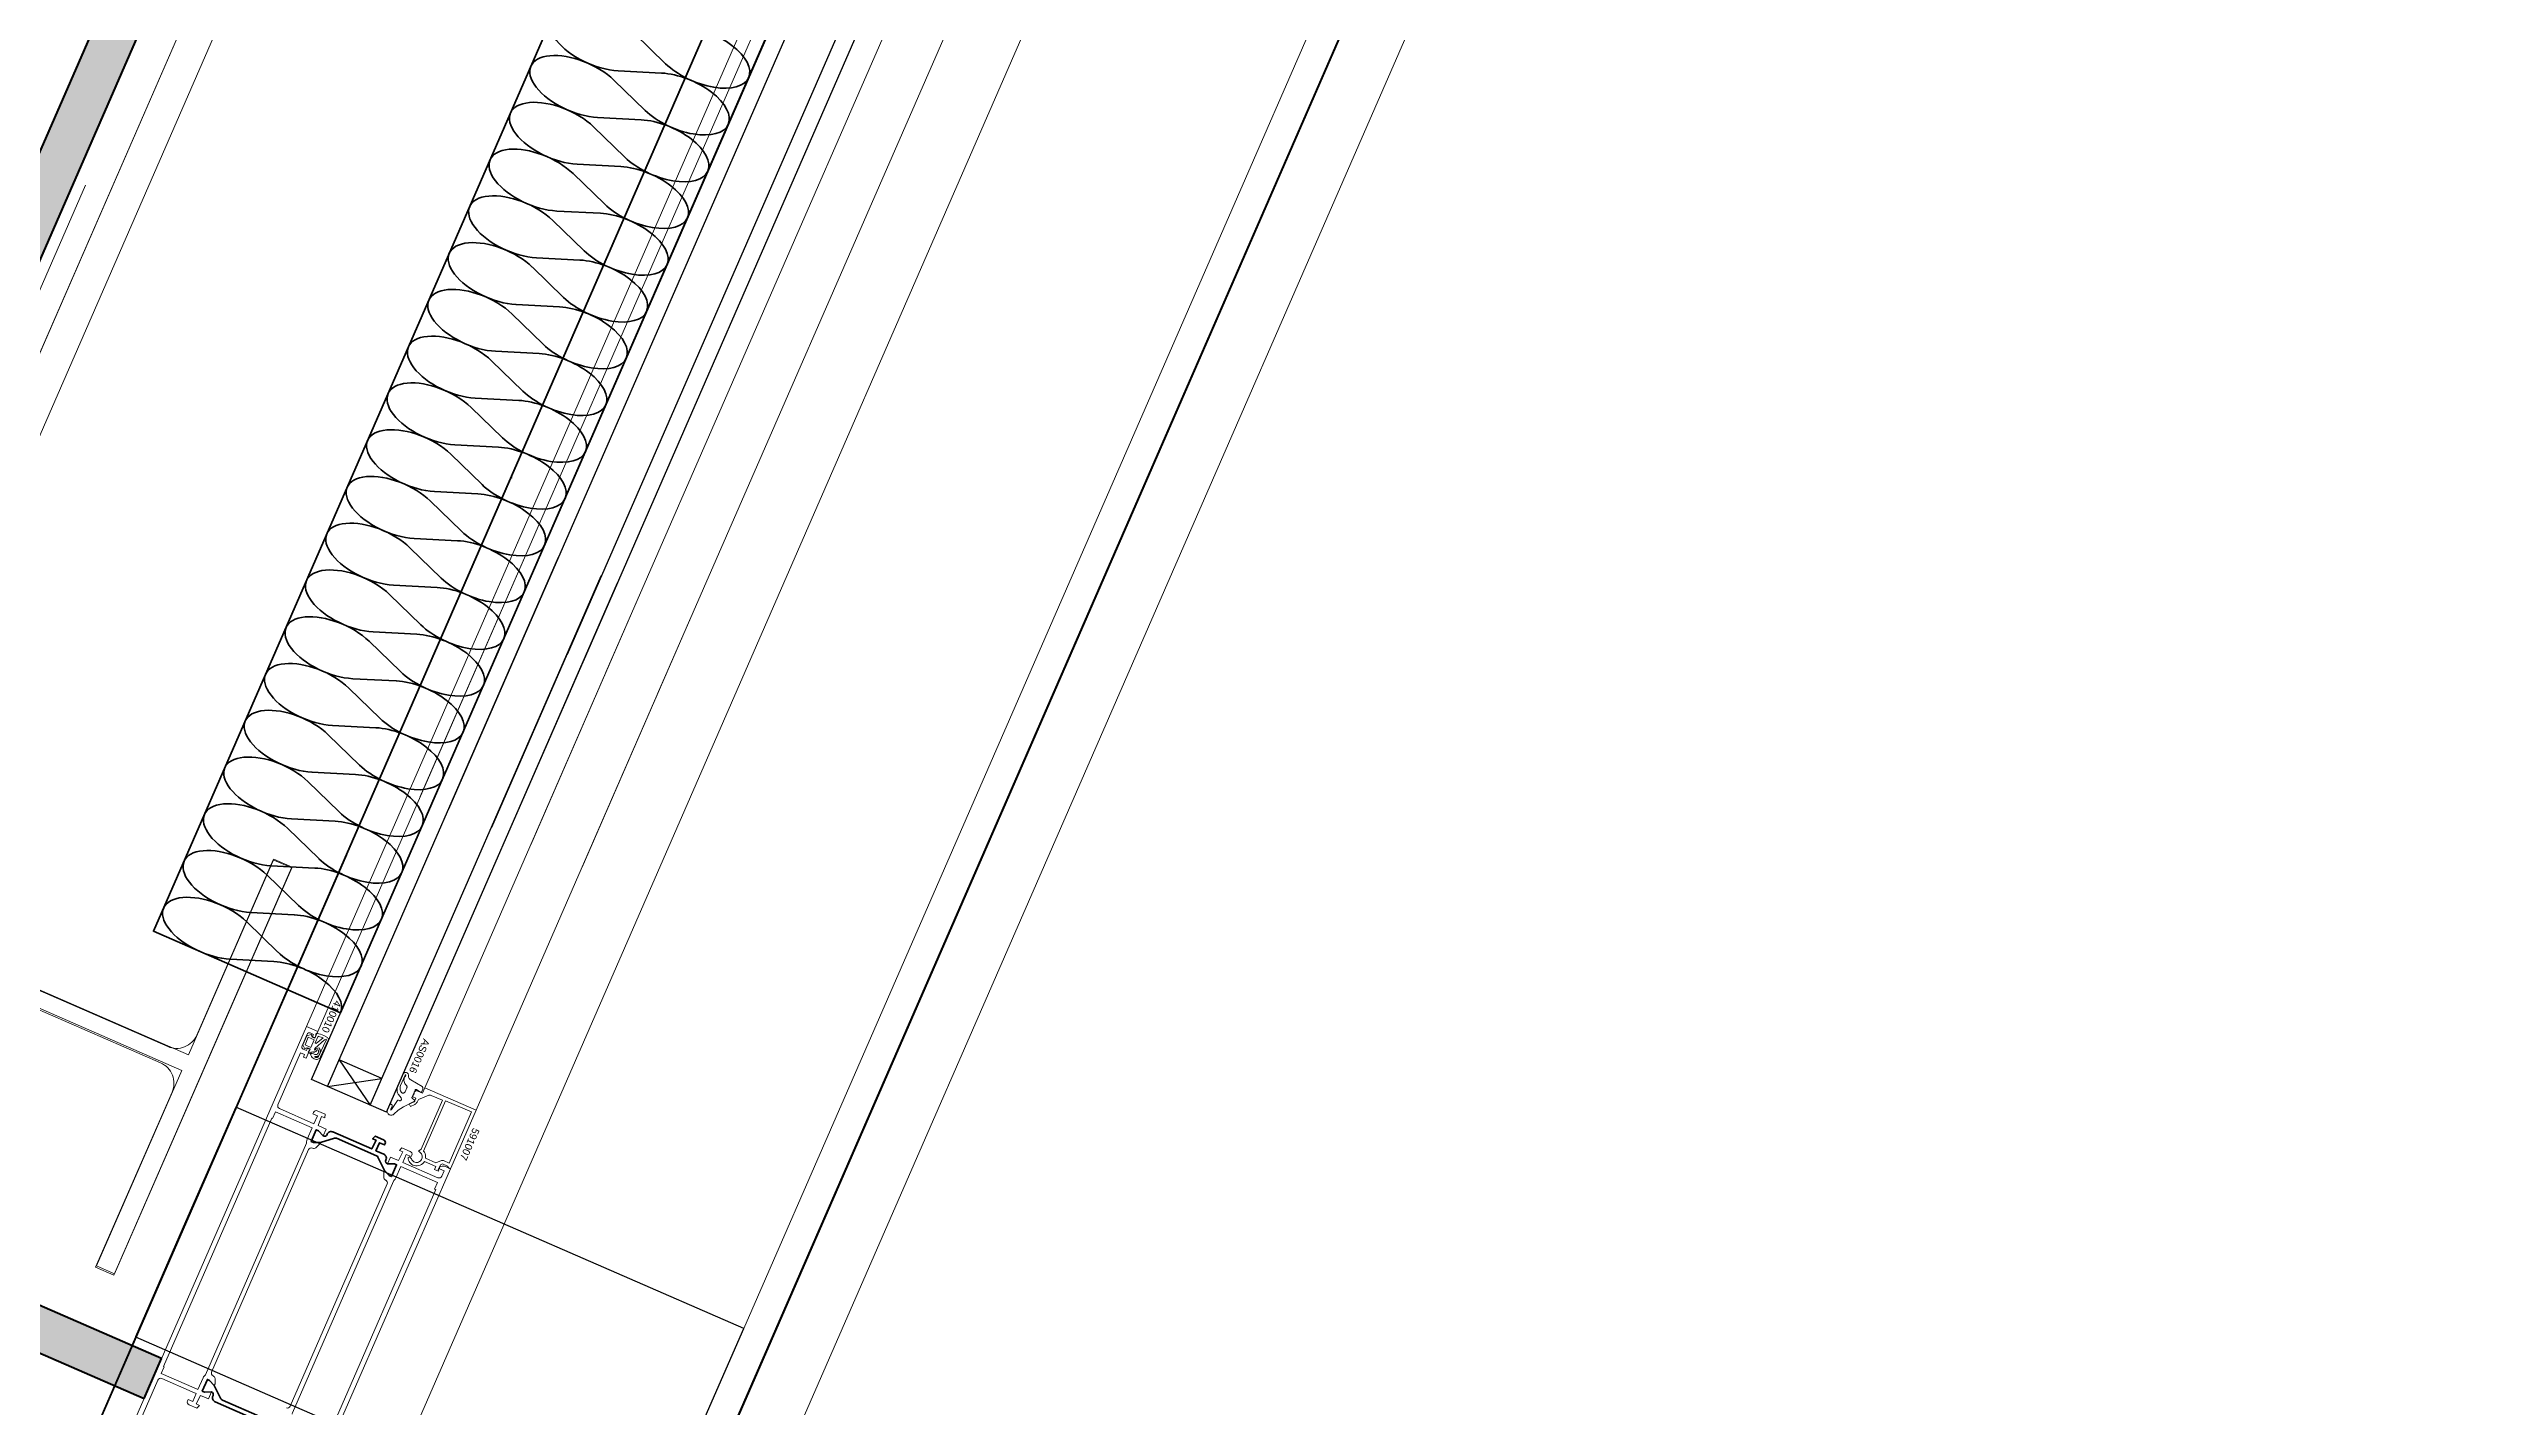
# Model space of a CAD drawing. Header units: millimetres. Extents: x -37281 to 954596, y -59787 to 956680.
# Drawn here: x 870986 to 871821, y -12154 to -11689 of the extents above; entities that cross this region are included whole.
import ezdxf
from ezdxf.enums import TextEntityAlignment as Align

# ---------------------------------------------------------------- set-up
doc = ezdxf.new("R2010")
doc.units = ezdxf.units.MM
doc.header["$MEASUREMENT"] = 0
doc.linetypes.add('Dot & Dashed', pattern=[670.277762, 352.777767, -176.388884, 0, -141.111112])
doc.linetypes.add('Double Dashed', pattern=[1093.611073, 529.166651, -211.666656, 141.111112, -211.666656])
for name, color, linetype, lineweight in [('0_Pen_No__2', 8, 'Continuous', 15), ('0_Pen_No__4', 7, 'Continuous', 20), ('0_Pen_No__5', 7, 'Continuous', 25), ('0_Pen_No__6', 7, 'Continuous', 35), ('0_Pen_No__7', 7, 'Continuous', 35), ('0_Pen_No__9', 7, 'Continuous', 13), ('A-25-M_Curtain_Wall_Pen_No__85', 8, 'Continuous', 20), ('COLUMN.IFC Import_Pen_No__2', 8, 'Continuous', 15), ('New_A-20-M_Floor_Slab_Pen_No__89', 8, 'Continuous', 20), ('New_A-20-M_Roof_Pen_No__93', 8, 'Continuous', 13), ('New_A-25-M_Curtain_Wall_Pen_No__90', 8, 'Continuous', 20), ('New_A-25-M_Wall_Ext_Pen_No__87', 8, 'Continuous', 20), ('New_ArchiCAD Windows_Pen_No__3', 7, 'Continuous', 18), ('New_ArchiCAD Zone Stamps_Pen_No__9', 7, 'Continuous', 13)]:
    doc.layers.add(name, color=color, linetype=linetype, lineweight=lineweight)
for name, color, linetype, lineweight, true_color in [('0_Pen_No__40', 7, 'Continuous', 35, 0x2a2a2a), ('0_Pen_No__54', 7, 'Continuous', 35, 0x444444), ('A-25-M_Wall_Int_Pen_No__107', 7, 'Continuous', 15, 0xa6a6a6), ('A-25-M_Wall_Int_Pen_No__27', 7, 'Continuous', 50, 0x2a2a2a), ('New_A-15-MG_Structural_Grid_Phase_2_Pen_No__222', 7, 'Continuous', 13, 0x65af33), ('New_A-25-M_Curtain_Wall_Pen_No__69', 7, 'Continuous', 20, 0x606060), ('New_A-25-M_Wall_Int_Pen_No__107', 7, 'Continuous', 15, 0xa6a6a6), ('New_A-25-M_Wall_Int_Pen_No__27', 7, 'Continuous', 50, 0x2a2a2a), ('New_A-35-M_FFE-Zone_Pen_No__74', 7, 'Continuous', 20, 0x606060), ('New_ArchiCAD Windows_Pen_No__23', 7, 'Continuous', 30, 0x2a2a2a)]:
    doc.layers.add(name, color=color, linetype=linetype, lineweight=lineweight, true_color=true_color)
for name, color, linetype in [('A-25-M_Wall_Int', 7, 'Continuous'), ('COLUMN.IFC Import', 7, 'Continuous'), ('New_A-15-MG_Structural_Grid_Phase_2', 7, 'Continuous'), ('New_A-20-M_Floor_Slab', 7, 'Continuous'), ('New_A-20-M_Roof', 7, 'Continuous'), ('New_A-25-M_Curtain_Wall', 7, 'Continuous'), ('New_A-25-M_Wall_Ext', 7, 'Continuous'), ('New_A-25-M_Wall_Int', 7, 'Continuous'), ('New_A-35-M_FFE-Zone', 7, 'Continuous'), ('New_ArchiCAD Windows', 7, 'Continuous')]:
    doc.layers.add(name, color=color, linetype=linetype)
doc.styles.add('GENERATED_STYLE_2', font='')
doc.styles.add('GENERATED_STYLE_3', font='')
doc.styles.add('GENERATED_STYLE_4', font='')
doc.styles.get('GENERATED_STYLE_2').set_extended_font_data('Arial', bold=True)
doc.styles.get('GENERATED_STYLE_3').set_extended_font_data('Arial')
doc.styles.get('GENERATED_STYLE_4').set_extended_font_data('Swis721 BT')
doc.dimstyles.new('GENERATED_STYLE__2', dxfattribs={"dimtxt": 0.18, "dimasz": 273.6, "dimexe": 0.18, "dimexo": 0.0625, "dimgap": 0.09, "dimtad": 0, "dimtih": 1, "dimtoh": 1, "dimdec": 4, "dimzin": 0, "dimdsep": 46, "dimcen": 0.09, "dimadec": 0, "dimazin": 0, "dimtfac": 1, "dimtdec": 4, "dimtmove": 0, "dimatfit": 3, "dimldrblk": 'ARROWHEAD_5', "dimfxl": 1, "dimtolj": 1, "dimtzin": 0, "dimarcsym": 0})

# ---------------------------------------------------------------- blocks, each defined once
blk = doc.blocks.new('Wall_243_2', base_point=(874395.1, -4631.3))
at = {"layer": 'New_A-25-M_Wall_Ext_Pen_No__87', "linetype": 'Continuous', "flags": 128}
for points in [[(874303.43, -4591.33), (866444.97, -22613.27)], [(866536.64, -22653.24), (874395.1, -4631.3)]]:
    blk.add_lwpolyline(points, dxfattribs=at)
blk = doc.blocks.new('Wall_245_2', base_point=(874285.09, -4632.6))
at = {"layer": 'New_A-25-M_Wall_Ext_Pen_No__87', "linetype": 'Continuous', "flags": 128}
for points in [[(869174.27, -16353.33), (874285.09, -4632.6)], [(872218.02, -8960.24), (869023.02, -16287.38)]]:
    blk.add_lwpolyline(points, dxfattribs=at)
blk = doc.blocks.new('Single Office_INB 2113_79_2', base_point=(869259.41, -9895.45))
at = {"layer": 'New_A-35-M_FFE-Zone_Pen_No__74', "linetype": 'Continuous'}
blk.add_line((870910.29, -11889.99), (871809.62, -9827.54), dxfattribs=at)
at = {"layer": 'New_ArchiCAD Zone Stamps_Pen_No__9'}
for tag, height, style, p in [('ROOM_NAME', 250, 'GENERATED_STYLE_2', (868758.23, -8801.04)), ('zoneNameLine2', 250, 'GENERATED_STYLE_2', (868569.8, -9233.17)), ('ROOM_NUMBER', 200, 'GENERATED_STYLE_3', (868381.37, -9653.88)), ('measuredAreaCode', 200, 'GENERATED_STYLE_3', (868224.34, -10013.99)), ('DUMMY_649', 200, 'GENERATED_STYLE_3', (868531.75, -10148.03)), ('DUMMY_650', 200, 'GENERATED_STYLE_3', (868881.26, -10300.44)), ('DUMMY_651', 133.33, 'GENERATED_STYLE_3', (869160.55, -10406.98))]:
    blk.add_attdef(tag, text='', height=height, rotation=336.44041, dxfattribs=dict(at, style=style)).set_placement(p, align=Align.TOP_LEFT)
blk = doc.blocks.new('Slab_14_2', base_point=(829422.85, -33019.01))
at = {"layer": 'New_A-20-M_Floor_Slab_Pen_No__89', "linetype": 'Continuous', "flags": 128}
blk.add_lwpolyline([(875235.59, -26822.78), (866165.91, -22867.95), (874174.16, -4502.51), (868527.24, -2040.17), (868435.45, -2000.14), (866447.92, -6558.18), (861160.52, -4252.62), (853558.92, -11326.43), (853176.07, -10915.01), (829422.85, -33019.01)], dxfattribs=at)
blk = doc.blocks.new('Slab_18_2', base_point=(875235.59, -26822.78))
at = {"layer": 'New_A-20-M_Floor_Slab_Pen_No__89', "linetype": 'Continuous', "flags": 128}
blk.add_lwpolyline([(875235.59, -26822.78), (866165.91, -22867.95), (874174.16, -4502.51), (883243.83, -8457.33)], close=True, dxfattribs=at)
blk = doc.blocks.new('Triple Window 19_2')
at = {"layer": 'New_ArchiCAD Windows_Pen_No__23', "linetype": 'Continuous'}
for p, q in [((-268, -190), (-268, 0)), ((-268, 0), (-225, 0)), ((-225, 0), (-182, 0)), ((-182, 0), (-182, -190)), ((-225, -190), (-268, -190))]:
    blk.add_line(p, q, dxfattribs=at)
at = {"layer": 'New_ArchiCAD Windows_Pen_No__3', "linetype": 'Continuous'}
for p, q in [((-1175, 165), (1175, 165)), ((-1125, 0), (-268, 0)), ((-182, 0), (662.5, 0)), ((-268, -190), (-1125, -190)), ((-1175, -200), (1175, -200))]:
    blk.add_line(p, q, dxfattribs=at)
blk = doc.blocks.new('Wall_353_2', base_point=(874468.42, -4712.54))
at = {"layer": 'New_ArchiCAD Windows', "color": 251, "linetype": 'Continuous', "lineweight": 20, "true_color": 0x606060, "xscale": -1, "zscale": 1000, "rotation": 66.44041158399281}
blk.add_blockref('Triple Window 19_2', (870942.85, -12297.4), dxfattribs=at)
blk = doc.blocks.new('Wall_383_2', base_point=(871250.31, -11110.22))
at = {"layer": 'New_A-25-M_Wall_Int_Pen_No__107', "linetype": 'Continuous'}
blk.add_hatch(color=256, dxfattribs=at).paths.add_polyline_path([(871250.31, -11110.22), (870909.09, -11892.74), (870922.84, -11898.74), (871258.06, -11129.96)])
at = {"layer": 'New_A-25-M_Wall_Int_Pen_No__27', "linetype": 'Continuous', "flags": 128}
for points in [[(871250.31, -11110.22), (870909.09, -11892.74)], [(870922.84, -11898.74), (871258.06, -11129.96)], [(870909.09, -11892.74), (870922.84, -11898.74)]]:
    blk.add_lwpolyline(points, dxfattribs=at)
blk = doc.blocks.new('Wall_447_2', base_point=(870851.42, -12062.53))
at = {"layer": 'A-25-M_Wall_Int_Pen_No__107', "linetype": 'Continuous'}
blk.add_hatch(color=256, dxfattribs=at).paths.add_polyline_path([(870831.68, -12070.28), (871018.51, -12151.75), (871024.5, -12138), (870851.42, -12062.53)])
at = {"layer": 'A-25-M_Wall_Int_Pen_No__27', "linetype": 'Continuous', "flags": 128}
for points in [[(871024.5, -12138), (870851.42, -12062.53)], [(870831.68, -12070.28), (871018.51, -12151.75)], [(871018.51, -12151.75), (871024.5, -12138)]]:
    blk.add_lwpolyline(points, dxfattribs=at)
blk = doc.blocks.new('Morph_2_2', base_point=(864302.5, 0))
at = {"layer": 'New_A-20-M_Roof_Pen_No__93', "linetype": 'Continuous', "flags": 128}
blk.add_lwpolyline([(866367.03, -22792.01), (874315.32, -4564.06)], dxfattribs=at)
blk = doc.blocks.new('Column 33')
at = {"layer": 'COLUMN.IFC Import_Pen_No__2', "linetype": 'Continuous'}
for p, q in [((-2.904, 76.2), (-76.1, 76.2)), ((-76.1, 76.2), (-76.1, 69.4)), ((-2.9, 69.4), (-2.904, 76.2)), ((-2.904, 76.2), (76.1, 76.2)), ((76.1, 76.2), (76.1, 69.4)), ((-76.1, 69.4), (-2.9, 69.4)), ((-2.9, 57.8), (-2.9, 69.4)), ((76.1, 69.4), (2.9, 69.4)), ((2.9, 69.4), (2.9, -69.4)), ((-2.9, -69.4), (-2.9, 57.8)), ((-76.1, -76.2), (-76.1, -69.4)), ((-76.1, -69.4), (-2.9, -69.4)), ((2.9, -69.4), (76.1, -69.4)), ((76.1, -69.4), (76.1, -76.2)), ((76.1, -76.2), (-76.1, -76.2))]:
    blk.add_line(p, q, dxfattribs=at)
blk = doc.blocks.new('Column 34')
at = {"layer": 'COLUMN.IFC Import_Pen_No__2', "linetype": 'Continuous'}
for p, q in [((-2.904, 76.2), (-76.1, 76.2)), ((-76.1, 76.2), (-76.1, 69.4)), ((-2.9, 69.4), (-2.904, 76.2)), ((-2.904, 76.2), (76.1, 76.2)), ((76.1, 76.2), (76.1, 69.4)), ((-76.1, 69.4), (-2.9, 69.4)), ((-2.9, 57.8), (-2.9, 69.4)), ((76.1, 69.4), (2.9, 69.4)), ((2.9, 69.4), (2.9, -69.4)), ((-2.9, -69.4), (-2.9, 57.8)), ((-76.1, -76.2), (-76.1, -69.4)), ((-76.1, -69.4), (-2.9, -69.4)), ((2.9, -69.4), (76.1, -69.4)), ((76.1, -69.4), (76.1, -76.2)), ((76.1, -76.2), (-76.1, -76.2))]:
    blk.add_line(p, q, dxfattribs=at)
blk = doc.blocks.new('Beam_8_2', base_point=(874303.43, -4591.33))
at = {"layer": 'New_A-25-M_Curtain_Wall_Pen_No__69', "linetype": 'Dot & Dashed'}
blk.add_line((874303.43, -4591.33), (866444.97, -22613.27), dxfattribs=at)
at = {"layer": 'New_A-25-M_Curtain_Wall_Pen_No__90', "linetype": 'Continuous'}
for p, q in [((874303.43, -4591.33), (866444.97, -22613.27)), ((874505.7, -4679.52), (866647.24, -22701.46))]:
    blk.add_line(p, q, dxfattribs=at)
blk = doc.blocks.new('ARROWHEAD_5')
at = {"color": 0, "linetype": 'Continuous', "lineweight": 0}
blk.add_line((0, 0), (-1, 0), dxfattribs=at)
blk.add_solid([(-1, 0.2679), (0, 0), (-1, -0.2679), (-1, 0.2679)], dxfattribs=at)
blk = doc.blocks.new('Standard grid marker_19')
at = {"layer": 'New_A-15-MG_Structural_Grid_Phase_2_Pen_No__222', "linetype": 'Double Dashed'}
blk.add_line((948.58, 0), (36650.52, 0), dxfattribs=at)
at = {"layer": 'New_A-15-MG_Structural_Grid_Phase_2_Pen_No__222', "style": 'GENERATED_STYLE_4'}
for tag, p in [('AC_MarkerText_1_0', (-500, -588.26)), ('AC_MarkerText_1_1', (38099.1, -588.26))]:
    blk.add_attdef(tag, text='', height=350, rotation=90, dxfattribs=at).set_placement(p, align=Align.MIDDLE_CENTER)

msp = doc.modelspace()

# ---------------------------------------------------------------- linework, layer by layer
at = {"layer": '0_Pen_No__2', "linetype": 'Continuous', "flags": 128}
for points in [[(871010.21, -12170.77), (871074.17, -12024.11), (871078.11, -12025.83), (871077.11, -12028.12), (871076.19, -12027.72), (871076.59, -12026.8), (871075.49, -12026.32, 0.414214), (871074.44, -12026.74), (871072.68, -12030.77, 0.414214), (871073.09, -12031.82), (871074.19, -12032.3), (871074.59, -12031.39), (871075.51, -12031.79), (871074.11, -12035), (871073.2, -12034.6), (871073.59, -12033.68), (871072.22, -12033.08), (871064.43, -12050.95, 0.414214), (871064.94, -12052.27), (871076.77, -12057.43), (871077.97, -12054.68), (871076.41, -12054), (871076.61, -12053.54, -0.414214), (871077.92, -12053.02), (871080.63, -12054.2), (871080.55, -12055.48), (871079.35, -12054.95), (871078.23, -12058.07), (871080.98, -12059.27), (871079.94, -12061.65), (871078.33, -12059.85), (871077.59, -12059.53), (871075.84, -12063.57), (871076.57, -12063.89), (871078.99, -12063.85), (871078.71, -12064.49), (871077.39, -12065.68, -0.294108), (871076.32, -12065.85), (871076.27, -12065.83, 0.414214), (871074.95, -12066.34), (871041.7, -12142.61, 0.414214), (871042.21, -12143.93), (871042.26, -12143.95, -0.294108), (871042.86, -12144.85), (871042.89, -12146.62), (871042.61, -12147.26), (871041, -12145.47), (871040.26, -12145.15), (871038.5, -12149.18), (871039.24, -12149.5), (871041.65, -12149.46), (871040.61, -12151.85), (871037.86, -12150.65), (871036.34, -12153.58), (871037.54, -12154.11), (871036.66, -12155.03), (871033.96, -12153.85, -0.414214), (871033.44, -12152.54), (871033.64, -12152.08), (871035.2, -12152.76), (871036.4, -12150.01), (871034.98, -12149.39), (871024.57, -12144.85, 0.414214), (871023.26, -12145.37), (871015.46, -12163.24)], [(871079.61, -12173.76), (871123.57, -12072.93), (871121.84, -12072.17, 0.198912), (871120.3, -12072.14), (871119.78, -12072.35), (871119.77, -12072.9), (871121.42, -12073.62), (871120.62, -12075.46, -0.414214), (871119.3, -12075.97), (871107.2, -12070.7), (871108.4, -12067.95), (871110.14, -12068.71), (871110.34, -12068.25, 0.414214), (871109.82, -12066.93), (871106.94, -12065.67), (871106.06, -12066.6), (871107.25, -12067.12), (871105.73, -12070.06), (871102.98, -12068.86), (871101.94, -12071.24), (871104.36, -12071.2), (871105.09, -12071.52), (871103.34, -12075.56), (871102.6, -12075.24), (871100.98, -12073.44), (871100.7, -12074.08), (871100.73, -12075.86, 0.294108), (871101.33, -12076.76), (871101.38, -12076.78, -0.414214), (871101.9, -12078.1), (871068.65, -12154.36, -0.414214), (871067.33, -12154.88)], [(871069.34, -12157.02, -0.112281), (871069.42, -12156.59), (871104.06, -12077.15, -0.112281), (871104.32, -12076.79, 0.112281), (871104.86, -12076.06), (871106.6, -12072.07), (871119.16, -12077.55), (871118.16, -12079.84), (871118.62, -12080.04), (871081.45, -12165.29), (871080.99, -12165.09), (871079.99, -12167.38), (871068.31, -12162.28)]]:
    msp.add_lwpolyline(points, format="xyb", dxfattribs=at)
for points in [[(871109.56, -12068.85), (871109.04, -12069.07), (871109.09, -12069.52), (871109.22, -12069.96), (871109.41, -12070.38), (871109.66, -12070.76), (871109.97, -12071.1), (871110.33, -12071.39), (871110.72, -12071.62), (871111.21, -12071.79), (871111.71, -12071.87), (871112.22, -12071.87), (871112.72, -12071.79), (871113.21, -12071.62), (871113.65, -12071.38), (871114.06, -12071.07), (871114.4, -12070.69), (871114.64, -12070.39), (871118.59, -12072.11), (871118.15, -12073.11), (871119.43, -12073.67), (871119.59, -12073.31), (871119.41, -12073.23), (871120.17, -12071.49), (871120.82, -12071.23), (871122.61, -12072.01), (871123.16, -12072.75), (871123.68, -12072.69), (871132.35, -12052.8), (871114.75, -12045.12), (871113.95, -12046.96), (871111.84, -12046.04), (871111.16, -12046.6), (871111.18, -12046.77), (871111.17, -12046.93), (871111.14, -12047.09), (871111.09, -12047.24), (871111.01, -12047.39), (871110.9, -12047.51), (871110.78, -12047.62), (871110.64, -12047.71), (871110.66, -12048.25), (871111.67, -12048.69), (871111.21, -12049.74), (871109.42, -12050.63), (871109.87, -12051.53), (871111.33, -12050.8), (871111.57, -12050.66), (871111.79, -12050.49), (871111.98, -12050.28), (871112.14, -12050.06), (871112.27, -12049.81), (871112.59, -12049.09), (871116.15, -12047.69), (871116.3, -12047.64), (871116.46, -12047.62), (871116.62, -12047.63), (871116.77, -12047.65), (871116.92, -12047.71), (871120.84, -12049.42)], [(871120.84, -12049.42), (871113.53, -12066.19), (871112.59, -12066.88), (871112.97, -12067.11), (871113.24, -12067.31), (871113.47, -12067.55), (871113.66, -12067.82), (871113.8, -12068.13), (871113.88, -12068.45), (871113.91, -12068.78), (871113.88, -12069.12), (871113.8, -12069.44), (871113.66, -12069.74), (871113.47, -12070.02), (871113.24, -12070.25), (871112.97, -12070.45), (871112.67, -12070.6), (871112.35, -12070.69), (871112.02, -12070.73), (871111.69, -12070.71), (871111.36, -12070.64), (871111.05, -12070.51), (871110.77, -12070.33), (871110.53, -12070.1), (871110.32, -12069.84), (871110.17, -12069.54), (871109.56, -12068.85)]]:
    msp.add_lwpolyline(points, dxfattribs=at)
msp.add_lwpolyline([(871121.88, -12049.54), (871130.77, -12053.42), (871123.14, -12070.93), (871121.23, -12070.09), (871121.08, -12070.04), (871120.92, -12070.01), (871120.77, -12070.01), (871120.61, -12070.03), (871120.46, -12070.08), (871118.61, -12070.81), (871115.03, -12069.24), (871115.06, -12068.72), (871115.01, -12068.21), (871114.87, -12067.7), (871114.65, -12067.23), (871114.35, -12066.81)], close=True, dxfattribs=at)
msp.add_lwpolyline([(871035.66, -12148.05), (871037, -12148.63), (871038.74, -12144.65, -0.112281), (871039.27, -12143.91, 0.112281), (871039.54, -12143.56), (871074.18, -12064.12, 0.112281), (871074.26, -12063.68, -0.112281), (871074.43, -12062.79), (871076.17, -12058.8), (871063.61, -12053.33), (871062.61, -12055.62), (871062.34, -12055.5), (871025.16, -12140.75), (871025.44, -12140.87), (871024.44, -12143.16)], format="xyb", close=True, dxfattribs=at)
at = {"layer": '0_Pen_No__4', "linetype": 'Continuous', "flags": 128}
msp.add_lwpolyline([(871008.16, -12109.38), (871001.92, -12106.66), (871028.12, -12046.58, 0.414214), (871024.2, -12036.57), (870910.9, -11987.17, 0.414214), (870900.89, -11991.1), (870874.69, -12051.19), (870868.46, -12048.47), (870929.38, -11908.77), (870935.61, -11911.49), (870909.41, -11971.58, 0.414214), (870913.34, -11981.58), (871026.63, -12030.98, 0.414214), (871036.64, -12027.05), (871062.84, -11966.97), (871069.07, -11969.69)], format="xyb", close=True, dxfattribs=at)
at = {"layer": '0_Pen_No__40', "linetype": 'Continuous'}
msp.add_line((874037.86, -5700.74), (866899.19, -22071.98), dxfattribs=at)
at = {"layer": '0_Pen_No__5', "linetype": 'Continuous'}
for p, q in [((871409.28, -11277.85), (871143.37, -11887.67)), ((871414.78, -11280.25), (871148.87, -11890.06)), ((871429.45, -11286.65), (871163.54, -11896.46)), ((871434.95, -11289.04), (871169.04, -11898.86)), ((871075.93, -12042.33), (871155.13, -11860.7)), ((871155.13, -11860.7), (871117.46, -11947.09)), ((871081.43, -12044.73), (871160.63, -11863.1)), ((871160.63, -11863.1), (871122.96, -11949.49)), ((871096.1, -12051.13), (871175.3, -11869.49)), ((871101.6, -12053.53), (871180.8, -11871.89)), ((871175.3, -11869.49), (871137.63, -11955.88)), ((871180.8, -11871.89), (871143.13, -11958.28)), ((871100.09, -12041.96), (871085.43, -12035.57)), ((871085.43, -12035.57), (871096.1, -12051.13)), ((871101.6, -12053.53), (871075.93, -12042.33)), ((871081.43, -12044.73), (871100.09, -12041.96))]:
    msp.add_line(p, q, dxfattribs=at)
at = {"layer": '0_Pen_No__54', "linetype": 'Continuous'}
for p, q in [((871186.62, -11683.41), (871197.35, -11693.82)), ((871179.63, -11699.45), (871190.36, -11709.86)), ((871195.96, -11697.03), (871181.02, -11696.24)), ((871172.63, -11715.49), (871183.36, -11725.9)), ((871188.96, -11713.07), (871174.03, -11712.28)), ((871165.64, -11731.53), (871176.37, -11741.94)), ((871181.97, -11729.11), (871167.03, -11728.32)), ((871158.64, -11747.57), (871169.38, -11757.98)), ((871174.97, -11745.15), (871160.04, -11744.37)), ((871167.98, -11761.19), (871153.04, -11760.41)), ((871151.65, -11763.62), (871162.38, -11774.02)), ((871160.98, -11777.23), (871146.05, -11776.45)), ((871144.65, -11779.66), (871155.39, -11790.06)), ((871153.99, -11793.27), (871139.06, -11792.49)), ((871137.66, -11795.7), (871148.39, -11806.11)), ((871146.99, -11809.31), (871132.06, -11808.53)), ((871130.66, -11811.74), (871141.4, -11822.15)), ((871140, -11825.36), (871125.07, -11824.57)), ((871123.67, -11827.78), (871134.4, -11838.19)), ((871116.67, -11843.82), (871127.41, -11854.23)), ((871133, -11841.4), (871118.07, -11840.61)), ((871109.68, -11859.86), (871120.41, -11870.27)), ((871126.01, -11857.44), (871111.08, -11856.65)), ((871102.68, -11875.9), (871113.42, -11886.31)), ((871119.01, -11873.48), (871104.08, -11872.7)), ((871095.69, -11891.95), (871106.42, -11902.35)), ((871112.02, -11889.52), (871097.09, -11888.74)), ((871088.69, -11907.99), (871099.43, -11918.4)), ((871105.02, -11905.56), (871090.09, -11904.78)), ((871081.7, -11924.03), (871092.43, -11934.44)), ((871098.03, -11921.6), (871083.1, -11920.82)), ((871074.7, -11940.07), (871085.44, -11950.48)), ((871091.03, -11937.64), (871076.1, -11936.86)), ((871067.71, -11956.11), (871078.44, -11966.52)), ((871084.04, -11953.69), (871069.11, -11952.9)), ((871077.04, -11969.73), (871062.11, -11968.94)), ((871060.71, -11972.15), (871071.45, -11982.56)), ((871070.05, -11985.77), (871055.12, -11984.98)), ((871053.72, -11988.19), (871064.45, -11998.6)), ((871063.05, -12001.81), (871048.12, -12001.03))]:
    msp.add_line(p, q, dxfattribs=at)
at = {"layer": '0_Pen_No__54', "linetype": 'Continuous', "flags": 128}
msp.add_lwpolyline([(871085.92, -12019.42), (871399.52, -11300.24), (871335.36, -11272.26), (871021.76, -11991.44)], close=True, dxfattribs=at)
at = {"layer": '0_Pen_No__54', "linetype": 'Continuous'}
for centre, start_param, end_param in [((871174.2, -11685.63), 0.927295, 5.35589), ((871209.78, -11691.6), 0, 2.214297), ((871167.2, -11701.67), 0.927295, 5.35589), ((871209.78, -11691.6), 4.068888, 6.283185), ((871202.78, -11707.64), 0, 2.214297), ((871160.21, -11717.71), 0.927295, 5.35589), ((871202.78, -11707.64), 4.068888, 6.283185), ((871195.79, -11723.68), 0, 2.214297), ((871153.21, -11733.75), 0.927295, 5.35589), ((871195.79, -11723.68), 4.068888, 6.283185), ((871188.79, -11739.72), 0, 2.214297), ((871146.22, -11749.79), 0.927295, 5.35589), ((871188.79, -11739.72), 4.068888, 6.283185), ((871181.8, -11755.76), 0, 2.214297), ((871139.22, -11765.83), 0.927295, 5.35589), ((871181.8, -11755.76), 4.068888, 6.283185), ((871174.8, -11771.8), 0, 2.214297), ((871132.23, -11781.88), 0.927295, 5.35589), ((871167.81, -11787.85), 0, 2.214297), ((871174.8, -11771.8), 4.068888, 6.283185), ((871125.23, -11797.92), 0.927295, 5.35589), ((871160.81, -11803.89), 0, 2.214297), ((871167.81, -11787.85), 4.068888, 6.283185), ((871118.24, -11813.96), 0.927295, 5.35589), ((871153.82, -11819.93), 0, 2.214297), ((871160.81, -11803.89), 4.068888, 6.283185), ((871111.24, -11830), 0.927295, 5.35589), ((871146.82, -11835.97), 0, 2.214297), ((871153.82, -11819.93), 4.068888, 6.283185), ((871104.25, -11846.04), 0.927295, 5.35589), ((871139.83, -11852.01), 0, 2.214297), ((871146.82, -11835.97), 4.068888, 6.283185), ((871097.25, -11862.08), 0.927295, 5.35589), ((871132.83, -11868.05), 0, 2.214297), ((871139.83, -11852.01), 4.068888, 6.283185), ((871090.26, -11878.12), 0.927295, 5.35589), ((871125.84, -11884.09), 0, 2.214297), ((871132.83, -11868.05), 4.068888, 6.283185), ((871083.26, -11894.17), 0.927295, 5.35589), ((871118.84, -11900.13), 0, 2.214297), ((871125.84, -11884.09), 4.068888, 6.283185), ((871076.27, -11910.21), 0.927295, 5.35589), ((871118.84, -11900.13), 4.068888, 6.283185), ((871111.85, -11916.18), 0, 2.214297), ((871069.28, -11926.25), 0.927295, 5.35589), ((871111.85, -11916.18), 4.068888, 6.283185), ((871104.86, -11932.22), 0, 2.214297), ((871062.28, -11942.29), 0.927295, 5.35589), ((871104.86, -11932.22), 4.068888, 6.283185), ((871097.86, -11948.26), 0, 2.214297), ((871055.29, -11958.33), 0.927295, 5.35589), ((871097.86, -11948.26), 4.068888, 6.283185), ((871090.87, -11964.3), 0, 2.214297), ((871048.29, -11974.37), 0.927295, 5.35589), ((871090.87, -11964.3), 4.068888, 6.283185), ((871083.87, -11980.34), 0, 2.214297), ((871041.3, -11990.41), 0.927295, 5.35589), ((871076.88, -11996.38), 0, 2.214297), ((871083.87, -11980.34), 4.068888, 6.283185), ((871069.88, -12012.42), 0, 2.214297), ((871076.88, -11996.38), 4.068888, 6.283185)]:
    msp.add_ellipse(centre, major_axis=(16.04, -6.99), ratio=0.5, start_param=start_param, end_param=end_param, dxfattribs=at)
at = {"layer": '0_Pen_No__6', "linetype": 'Continuous', "flags": 128}
msp.add_lwpolyline([(871100.98, -12073.46), (871102.6, -12075.24), (871103.34, -12075.56), (871105.09, -12071.52), (871104.36, -12071.2), (871101.94, -12071.24, -0.414214), (871101.43, -12069.93), (871101.47, -12069.83, 0.414214), (871100.69, -12067.86), (871098.03, -12066.7), (871099.23, -12063.95), (871100.97, -12064.71), (871101.17, -12064.25, 0.414214), (871100.66, -12062.93), (871097.77, -12061.68), (871096.89, -12062.6), (871098.09, -12063.12), (871096.57, -12066.06), (871083.28, -12060.26, 0.414214), (871081.3, -12061.04), (871081.26, -12061.13, -0.414214), (871079.94, -12061.65), (871078.33, -12059.85), (871077.59, -12059.53), (871075.84, -12063.57), (871076.57, -12063.89), (871078.98, -12063.87), (871083.86, -12062.41, -0.176327), (871084.54, -12062.45), (871098.23, -12068.42, -0.176327), (871098.72, -12068.89)], format="xyb", close=True, dxfattribs=at)
msp.add_lwpolyline([(871056.2, -12158.64), (871042.91, -12152.85, -0.414214), (871042.13, -12150.87), (871042.17, -12150.78, 0.414214), (871041.65, -12149.46), (871039.24, -12149.5), (871038.5, -12149.18), (871040.26, -12145.15), (871041, -12145.47), (871042.62, -12147.24), (871044.87, -12151.81, 0.176327), (871045.37, -12152.28), (871059.06, -12158.25, 0.176327)], format="xyb", dxfattribs=at)
at = {"layer": '0_Pen_No__9', "linetype": 'Continuous'}
for p, q in [((871394.73, -11288.96), (871135.22, -11884.11)), ((871398.67, -11290.68), (871139.16, -11885.83)), ((871437.74, -11304.4), (871177.01, -11902.33)), ((871455.34, -11312.08), (871194.61, -11910.01)), ((871074.17, -12024.11), (871146.97, -11857.14)), ((871078.11, -12025.83), (871150.92, -11858.86)), ((871150.92, -11858.86), (871113.24, -11945.25)), ((871114.75, -12045.12), (871188.77, -11875.37)), ((871188.77, -11875.37), (871151.1, -11961.76)), ((871132.35, -12052.8), (871206.37, -11883.04)), ((871206.37, -11883.04), (871168.7, -11969.43))]:
    msp.add_line(p, q, dxfattribs=at)
at = {"layer": '0_Pen_No__9', "linetype": 'Continuous', "flags": 128}
for points in [[(871079.02, -12034.55), (871081.68, -12028.78), (871081.9, -12028.2), (871081.32, -12027.97), (871081.39, -12027.81), (871081.24, -12027.72), (871080.16, -12027.15), (871079.02, -12026.73), (871077.83, -12026.46), (871077.55, -12026.42), (871077.22, -12027.95), (871075.91, -12027.38), (871076.03, -12027.1), (871075.79, -12026.83), (871074.32, -12027.26), (871072.98, -12030.33), (871073.67, -12031.7), (871074.03, -12031.69), (871074.15, -12031.41), (871075.46, -12031.98), (871074.81, -12032.92), (871075.46, -12033.38), (871075.83, -12032.85), (871076.45, -12032.76), (871076.56, -12032.81), (871076.67, -12032.85), (871076.79, -12032.86), (871076.91, -12032.86), (871077.03, -12032.84), (871077.14, -12032.8), (871077.24, -12032.74), (871077.4, -12032.65), (871077.55, -12032.54), (871077.67, -12032.41), (871077.77, -12032.26), (871077.84, -12032.09), (871078.21, -12032.08), (871078.29, -12032.3), (871078.33, -12032.52), (871078.33, -12032.75), (871078.29, -12032.97), (871078.23, -12033.19), (871078.13, -12033.39), (871078.04, -12033.49), (871077.94, -12033.58), (871077.82, -12033.65), (871077.69, -12033.7), (871077.56, -12033.72), (871077.43, -12033.73), (871077.29, -12033.7), (871077.06, -12033.68), (871076.83, -12033.62), (871076.61, -12033.52), (871076.4, -12033.4), (871076.22, -12033.24), (871075.57, -12033.59), (871075.71, -12033.98), (871075.92, -12034.35), (871076.19, -12034.67), (871076.5, -12034.95), (871076.86, -12035.16), (871077.25, -12035.31), (871077.67, -12035.4), (871077.91, -12035.38), (871078.14, -12035.33), (871078.36, -12035.23), (871078.57, -12035.11), (871078.75, -12034.95), (871078.9, -12034.76)], [(871076.87, -12028.67), (871074.85, -12027.79), (871073.73, -12030.36), (871075.75, -12031.24)], [(871078.29, -12027.47), (871078.17, -12027.44), (871077.18, -12029.7), (871077.49, -12029.94), (871079.91, -12028.02), (871079.67, -12027.92)], [(871080.97, -12028.77), (871078.35, -12034.36), (871078.26, -12034.47), (871078.14, -12034.56), (871078.02, -12034.63), (871077.88, -12034.68), (871077.74, -12034.71), (871077.59, -12034.71), (871077.45, -12034.7), (871077.31, -12034.65), (871077.18, -12034.59), (871077.06, -12034.51), (871077.13, -12034.35), (871077.37, -12034.39), (871077.61, -12034.39), (871077.84, -12034.35), (871078.06, -12034.27), (871078.27, -12034.16), (871078.46, -12034.01), (871078.62, -12033.84), (871078.78, -12033.52), (871078.89, -12033.17), (871078.93, -12032.82), (871078.92, -12032.46), (871078.86, -12032.11), (871078.73, -12031.77), (871078.56, -12031.46), (871077.32, -12031.76), (871077.3, -12032.07), (871077.01, -12032.2), (871077.13, -12031.61), (871080.43, -12028.62), (871080.93, -12028.47), (871081.05, -12028.61)], [(871113.85, -12044.67), (871113.94, -12044.76), (871114.03, -12044.86), (871114.09, -12044.98), (871114.14, -12045.1), (871114.16, -12045.24), (871114.16, -12045.37), (871114.14, -12045.5), (871114.1, -12045.63), (871113.74, -12046.43), (871113.72, -12046.47), (871113.69, -12046.51), (871113.65, -12046.55), (871113.61, -12046.58), (871113.56, -12046.6), (871113.51, -12046.61), (871113.46, -12046.61), (871113.41, -12046.6), (871113.36, -12046.59), (871113.32, -12046.57), (871111.9, -12045.74), (871111.86, -12045.72), (871111.81, -12045.7), (871111.76, -12045.7), (871111.71, -12045.7), (871111.66, -12045.71), (871111.61, -12045.73), (871111.57, -12045.76), (871111.53, -12045.79), (871111.5, -12045.83), (871111.48, -12045.88), (871110.4, -12048.34), (871110.39, -12048.39), (871110.38, -12048.43), (871110.38, -12048.48), (871110.38, -12048.52), (871110.39, -12048.57), (871110.41, -12048.61), (871110.44, -12048.65), (871110.47, -12048.68), (871111.24, -12049.42), (871111.28, -12049.46), (871111.3, -12049.5), (871111.32, -12049.54), (871111.34, -12049.59), (871111.34, -12049.64), (871111.33, -12049.69), (871111.32, -12049.74), (871111.3, -12049.79), (871111.27, -12049.83), (871111.23, -12049.86), (871111.19, -12049.89), (871111.15, -12049.91), (871109.33, -12050.79), (871107.45, -12051.68), (871105.7, -12052.82), (871104.13, -12054.2), (871103.94, -12054.34), (871103.72, -12054.44), (871103.49, -12054.5), (871103.25, -12054.52), (871103.01, -12054.5), (871102.78, -12054.45), (871102.56, -12054.35), (871102.36, -12054.21), (871102.19, -12054.05), (871102.05, -12053.86), (871101.94, -12053.64), (871101.87, -12053.41), (871101.84, -12053.18), (871101.85, -12052.94), (871102.68, -12051.05), (871102.72, -12050.97), (871102.77, -12050.91), (871102.83, -12050.85), (871102.9, -12050.81), (871102.97, -12050.77), (871103.05, -12050.75), (871103.13, -12050.75), (871103.22, -12050.75), (871103.3, -12050.77), (871103.37, -12050.81), (871103.44, -12050.85), (871103.5, -12050.91), (871103.55, -12050.97), (871103.59, -12051.04), (871103.62, -12051.12), (871103.63, -12051.2), (871103.63, -12051.29), (871103.62, -12051.37), (871103.59, -12051.45), (871103.17, -12052.42), (871103.15, -12052.46), (871103.14, -12052.51), (871103.14, -12052.56), (871103.15, -12052.61), (871103.16, -12052.65), (871103.18, -12052.7), (871103.21, -12052.74), (871103.25, -12052.72), (871103.29, -12052.69), (871103.32, -12052.66), (871103.35, -12052.62), (871105.44, -12049.48), (871105.49, -12049.42), (871105.56, -12049.39), (871105.6, -12049.38), (871105.65, -12049.37), (871105.7, -12049.37), (871105.74, -12049.38), (871105.79, -12049.4), (871106.07, -12049.52), (871106.15, -12049.55), (871106.24, -12049.56), (871106.33, -12049.56), (871106.41, -12049.54), (871106.49, -12049.51), (871106.57, -12049.46), (871106.63, -12049.41), (871106.69, -12049.34), (871106.73, -12049.26), (871106.76, -12049.18), (871106.77, -12049.09), (871106.77, -12049.01), (871106.73, -12048.7), (871106.72, -12048.65), (871106.71, -12048.61), (871106.69, -12048.57), (871106.66, -12048.53), (871105.73, -12047.45), (871105.69, -12047.39), (871105.66, -12047.33), (871105.52, -12047.02), (871105.35, -12046.54), (871105.26, -12046.05), (871105.26, -12045.55), (871105.34, -12045.05), (871105.5, -12044.58), (871107.3, -12040.45), (871107.37, -12040.31), (871107.48, -12040.18), (871107.6, -12040.07), (871107.74, -12039.97), (871107.89, -12039.91), (871108.05, -12039.87), (871108.22, -12039.85), (871108.38, -12039.87), (871108.54, -12039.91), (871108.69, -12039.98), (871108.83, -12040.07), (871108.95, -12040.18), (871109.05, -12040.31), (871109.13, -12040.46), (871109.18, -12040.62), (871109.21, -12040.78), (871109.21, -12040.95), (871109.21, -12041.19), (871109.24, -12041.43), (871109.32, -12041.66), (871109.43, -12041.88), (871109.57, -12042.07), (871109.74, -12042.24), (871109.94, -12042.38)], [(871108.06, -12046.46), (871107.99, -12046.58), (871107.91, -12046.69), (871107.81, -12046.78), (871107.7, -12046.85), (871107.57, -12046.9), (871107.44, -12046.93), (871107.31, -12046.94), (871107.17, -12046.93), (871107.04, -12046.89), (871106.92, -12046.83), (871106.81, -12046.75), (871106.71, -12046.66), (871106.64, -12046.55), (871106.46, -12046.19), (871106.35, -12045.82), (871106.3, -12045.43), (871106.3, -12045.04), (871106.37, -12044.65), (871106.5, -12044.28), (871108.05, -12040.73), (871108.06, -12040.71), (871108.08, -12040.69), (871108.09, -12040.67), (871108.11, -12040.66), (871108.14, -12040.65), (871108.16, -12040.64), (871108.19, -12040.64), (871108.21, -12040.64), (871108.23, -12040.65), (871108.26, -12040.66), (871108.28, -12040.67), (871108.3, -12040.69), (871108.31, -12040.71), (871108.32, -12040.73), (871108.33, -12040.75), (871108.34, -12040.78), (871108.34, -12040.8), (871108.33, -12040.82), (871108.32, -12040.85), (871108.18, -12041.18), (871108.16, -12041.23), (871108.13, -12041.26), (871108.1, -12041.29), (871108.06, -12041.32), (871108.02, -12041.34), (871107.97, -12041.36), (871107.93, -12041.36), (871107.88, -12041.36), (871107.84, -12041.44), (871107.72, -12041.81), (871107.65, -12042.19), (871107.64, -12042.57), (871107.69, -12042.95), (871107.79, -12043.32), (871107.96, -12043.67), (871108.17, -12043.99), (871108.43, -12044.27), (871108.51, -12044.36), (871108.58, -12044.46), (871108.63, -12044.58), (871108.67, -12044.69), (871108.68, -12044.82), (871108.68, -12044.94), (871108.66, -12045.06), (871108.62, -12045.18)]]:
    msp.add_lwpolyline(points, close=True, dxfattribs=at)

# ---------------------------------------------------------------- block references
at = {"layer": 'A-25-M_Wall_Int', "color": 250, "lineweight": 50, "true_color": 0x2a2a2a}
msp.add_blockref('Wall_447_2', (870851.42, -12062.53), dxfattribs=at)
at = {"layer": 'COLUMN.IFC Import', "linetype": 'Continuous', "zscale": 1000, "rotation": 66.44041158398767}
for name in ['Column 33', 'Column 34']:
    msp.add_blockref(name, (870968.99, -12008.74), dxfattribs=at)
at = {"layer": 'New_A-15-MG_Structural_Grid_Phase_2', "color": 8, "linetype": 'Continuous', "lineweight": 15, "zscale": 1000, "rotation": 246.440411583993}
msp.add_blockref('Standard grid marker_19', (876481.97, 840.07), dxfattribs=at)
at = {"layer": 'New_A-20-M_Floor_Slab', "color": 8, "linetype": 'Continuous', "lineweight": 20}
for name, p in [('Slab_14_2', (829422.85, -33019.01)), ('Slab_18_2', (875235.59, -26822.78))]:
    msp.add_blockref(name, p, dxfattribs=at)
at = {"layer": 'New_A-20-M_Roof', "linetype": 'Continuous', "lineweight": 0}
msp.add_blockref('Morph_2_2', (864302.5, 0), dxfattribs=at)
at = {"layer": 'New_A-25-M_Curtain_Wall', "color": 8, "lineweight": 20}
msp.add_blockref('Beam_8_2', (874303.43, -4591.33), dxfattribs=at)
at = {"layer": 'New_A-25-M_Wall_Ext', "color": 250, "lineweight": 50, "true_color": 0x2a2a2a}
for name, p in [('Wall_245_2', (874285.09, -4632.6)), ('Wall_353_2', (874468.42, -4712.54)), ('Wall_243_2', (874395.1, -4631.3))]:
    msp.add_blockref(name, p, dxfattribs=at)
at = {"layer": 'New_A-25-M_Wall_Int', "color": 250, "lineweight": 50, "true_color": 0x2a2a2a}
msp.add_blockref('Wall_383_2', (871250.31, -11110.22), dxfattribs=at)
at = {"layer": 'New_A-35-M_FFE-Zone', "linetype": 'Continuous'}
msp.add_blockref('Single Office_INB 2113_79_2', (869259.41, -9895.45), dxfattribs=at)

# ---------------------------------------------------------------- texts
at = {"layer": '0_Pen_No__7', "linetype": 'Continuous', "char_height": 2.5, "attachment_point": 7, "rotation": 246.44041, "style": 'GENERATED_STYLE_3'}
for s, insert in [('\\A1;{\\fArial|b0|i0|c0|p34;410010}', (871083.97, -12014.87)), ('\\A1;{\\fArial|b0|i0|c0|p34;AS0016}', (871114.24, -12028.01)), ('\\A1;{\\fArial|b0|i0|c0|p34;591007}', (871131.32, -12058.63))]:
    msp.add_mtext(s, dxfattribs=dict(at, insert=insert))

# ---------------------------------------------------------------- leaders
at = {"layer": 'A-25-M_Curtain_Wall_Pen_No__85', "linetype": 'Continuous', "annotation_type": 0, "has_hookline": 1, "hookline_direction": 0, "text_width": 1535.71, "horizontal_direction": (0.681163, -0.732132, 0)}
msp.add_leader([(871514.8, -11225.27), (872146.46, -11391.25), (872332.83, -11591.56)], dimstyle='GENERATED_STYLE__2', dxfattribs=at)

doc.saveas('drawing.dxf')
